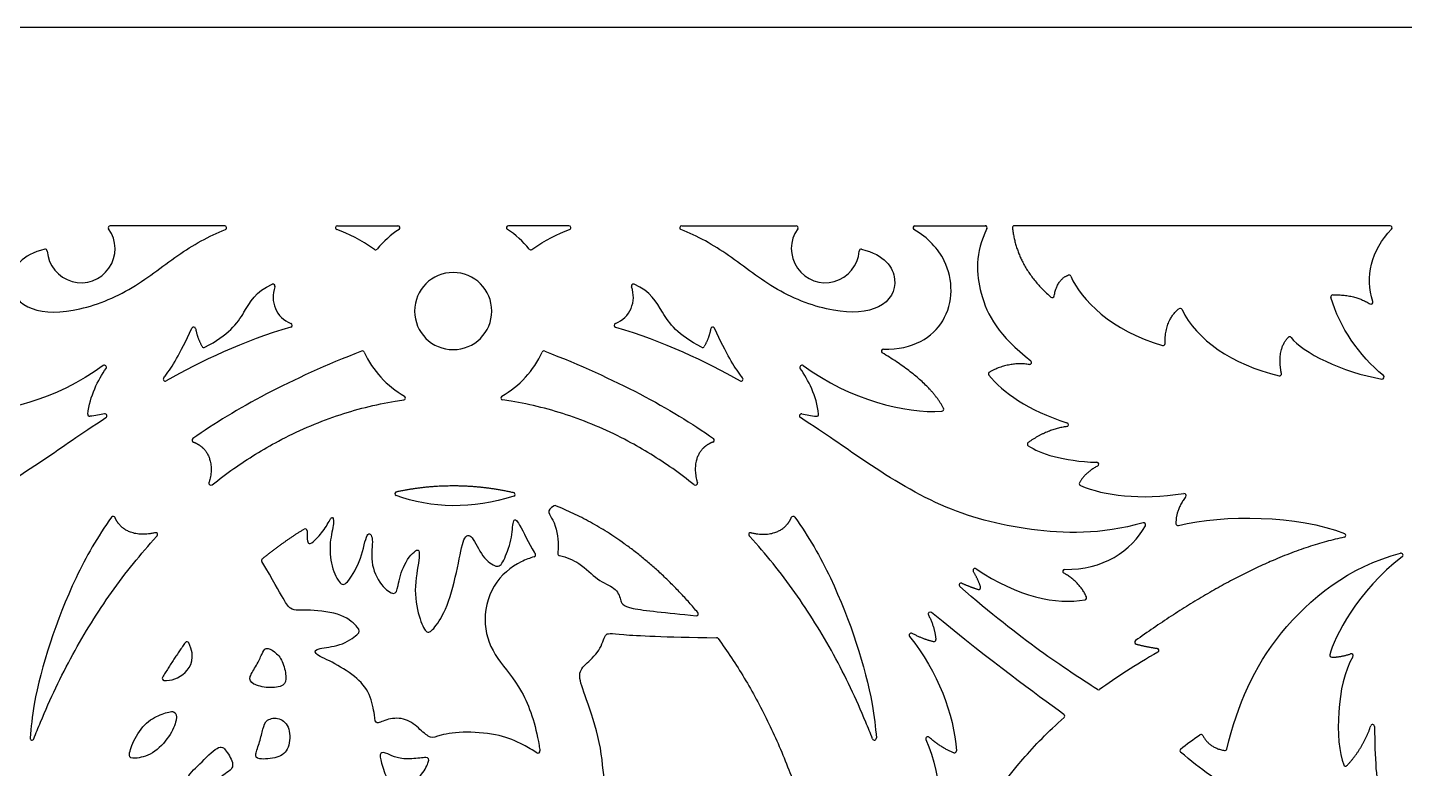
# Model space of a CAD drawing. Header units: millimetres. Extents: x -155 to 473, y -331 to 153.
# Drawn here: x 235.9 to 305.4, y 116 to 153.3 of the extents above; entities that cross this region are included whole.
import ezdxf

# ---------------------------------------------------------------- set-up
doc = ezdxf.new("R2010")
doc.units = ezdxf.units.MM
doc.header["$MEASUREMENT"] = 0
doc.layers.add('Layer 03', color=5, linetype='Continuous')

msp = doc.modelspace()

# ---------------------------------------------------------------- linework, layer by layer
at = {"layer": 'Layer 03'}
for p, q in [((343.426, 153.339), (171.426, 153.339)), ((245.896, 143.339), (240.121, 143.339)), ((251.587, 143.339), (254.637, 143.339)), ((263.264, 143.339), (260.215, 143.339)), ((268.956, 143.339), (274.731, 143.339)), ((280.728, 143.339), (284.271, 143.339)), ((304.699, 143.339), (285.742, 143.339))]:
    msp.add_line(p, q, dxfattribs=at)
for centre, radius, start, end in [((238.651, 142.177), 1.713, 183.88693, 35.85686), ((240.121, 143.239), 0.1, 90, 215.85686), ((245.896, 143.239), 0.1, 290.74831, 90), ((251.587, 143.239), 0.1, 90, 250.14567), ((257.426, 139.033), 4.947, 123.54202, 140.79228), ((254.637, 143.239), 0.1, 303.54202, 90), ((260.215, 143.239), 0.1, 90, 236.45798), ((257.426, 139.033), 4.947, 39.20772, 56.45798), ((263.264, 143.239), 0.1, 289.85433, 90), ((268.956, 143.239), 0.1, 90, 249.25169), ((276.201, 142.177), 1.713, 144.14314, 356.11307), ((274.731, 143.239), 0.1, 324.14314, 90), ((280.728, 143.239), 0.1, 90, 238.92932), ((284.271, 143.239), 0.1, 333.02449, 90), ((285.742, 143.239), 0.1, 90, 186.70788), ((304.699, 143.239), 0.1, 316.3629, 90), ((236.842, 142.054), 0.1, 3.88693, 103.01018), ((253.515, 142.223), 0.1, 235.07843, 320.79228), ((261.337, 142.223), 0.1, 219.20772, 304.92157), ((278.01, 142.054), 0.1, 76.98982, 176.11307), ((248.339, 140.292), 0.1, 338.55175, 112.90567), ((257.426, 139.033), 1.947, 90, 270), ((257.426, 139.033), 1.947, 270, 90), ((266.513, 140.292), 0.1, 67.09433, 201.44825), ((288.497, 140.75), 0.1, 23.29814, 109.19786), ((249.76, 139.734), 1.426, 158.55175, 248.50948), ((265.092, 139.734), 1.426, 291.49052, 21.44825), ((287.654, 139.817), 0.1, 229.28452, 349.59367), ((301.81, 139.748), 0.1, 91.92828, 196.31834), ((294.11, 139.073), 0.1, 25.16191, 128.20104), ((303.736, 139.48), 0.1, 237.72942, 18.17051), ((249.201, 138.313), 0.1, 285.84311, 68.50948), ((265.651, 138.313), 0.1, 111.49052, 254.15689), ((244.333, 138.128), 0.1, 9.69048, 154.72791), ((270.519, 138.128), 0.1, 25.27209, 170.30952), ((299.628, 137.637), 0.1, 36.30986, 137.6272), ((244.846, 137.297), 0.1, 209.96127, 297.17792), ((252.842, 136.919), 0.1, 24.75503, 111.35118), ((257.426, 139.033), 4.947, 204.75503, 240.23671), ((257.426, 139.033), 4.947, 299.76329, 335.24497), ((262.009, 136.919), 0.1, 68.64882, 155.24497), ((270.006, 137.297), 0.1, 242.82208, 330.03873), ((279.128, 137.011), 0.1, 88.55667, 239.18253), ((293.246, 137.395), 0.1, 254.14943, 0.4588), ((239.83, 136.199), 0.1, 325.54975, 125.71813), ((275.022, 136.199), 0.1, 54.28187, 214.45025), ((286.514, 136.436), 0.1, 261.62104, 51.49543), ((242.898, 135.598), 0.1, 141.11935, 299.42645), ((271.953, 135.598), 0.1, 240.57355, 38.88065), ((284.529, 135.867), 0.1, 118.58891, 218.9472), ((299.121, 135.867), 0.1, 256.5374, 11.20411), ((304.301, 135.703), 0.1, 260.52913, 50.65928), ((254.92, 134.651), 0.1, 277.95536, 60.23671), ((259.931, 134.651), 0.1, 119.76329, 262.04464), ((282.08, 134.08), 0.1, 273.55698, 27.68347), ((239.085, 133.824), 0.1, 173.39427, 276.80615), ((239.851, 133.743), 0.1, 302.83592, 101.59719), ((275.001, 133.743), 0.1, 78.40281, 237.16408), ((275.767, 133.824), 0.1, 263.19385, 6.60573), ((288.367, 133.302), 0.1, 277.81493, 72.47798), ((244.354, 132.517), 0.1, 125.63678, 249.55967), ((270.498, 132.517), 0.1, 290.44033, 54.36322), ((286.501, 132.321), 0.1, 125.45984, 235.996), ((289.899, 131.303), 0.1, 297.33769, 88.06152), ((245.197, 130.343), 0.1, 162.86012, 308.51487), ((269.655, 130.343), 0.1, 231.48513, 17.13988), ((289.115, 130.321), 0.1, 151.80586, 247.39351), ((254.584, 129.821), 0.1, 102.1691, 249.89245), ((260.449, 129.781), 0.1, 287.83175, 77.0655), ((294.312, 129.728), 0.1, 322.70474, 98.46832), ((240.272, 128.572), 0.1, 22.78087, 143.76271), ((262.568, 129.115), 0.1, 68.18352, 114.55663), ((274.58, 128.572), 0.1, 36.23729, 157.21913), ((242.415, 127.752), 0.1, 317.25463, 103.76522), ((249.954, 127.946), 0.1, 358.15502, 121.29351), ((272.436, 127.752), 0.1, 76.23478, 222.74537), ((292.264, 128.25), 0.1, 331.76595, 105.69574), ((293.996, 128.304), 0.1, 181.57241, 284.1607), ((302.36, 127.715), 0.1, 281.70009, 68.20643), ((247.857, 126.45), 0.1, 129.56169, 210.54598), ((261.487, 126.732), 0.1, 285.63906, 35.02734), ((262.804, 126.791), 0.1, 173.19705, 258.66532), ((305.253, 126.714), 0.1, 307.05199, 103.96246), ((283.755, 125.945), 0.1, 55.86459, 212.0393), ((288.28, 125.902), 0.1, 88.23955, 241.83782), ((283.056, 125.209), 0.1, 65.89313, 228.77222), ((283.939, 125.088), 0.1, 252.79044, 17.96813), ((289.288, 124.568), 0.1, 280.63125, 24.93854), ((269.693, 123.758), 0.1, 263.94421, 40.0343), ((281.495, 123.747), 0.1, 50.57232, 207.47442), ((243.992, 122.251), 0.1, 25.14725, 144.47806), ((270.715, 122.452), 0.1, 36.08531, 89.1987), ((280.536, 122.683), 0.1, 61.30494, 218.59541), ((281.68, 122.45), 0.1, 257.41727, 4.6434), ((291.913, 122.326), 0.1, 125.51239, 254.89002), ((292.934, 121.915), 0.1, 300.31895, 81.57322), ((301.754, 121.671), 0.1, 166.18317, 269.06122), ((302.735, 121.641), 0.1, 328.77648, 108.31261), ((242.845, 120.499), 0.1, 149.01192, 263.2283), ((289.988, 120.021), 0.1, 236.82001, 305.68788), ((288.184, 118.596), 0.1, 311.16063, 53.60686), ((303.82, 118.068), 0.1, 359.93676, 161.09009), ((236.173, 117.484), 0.1, 175.10928, 338.87419), ((278.678, 117.484), 0.1, 201.12581, 4.89072), ((281.368, 117.458), 0.1, 48.34565, 204.86083), ((295.163, 117.571), 0.1, 26.76385, 123.63328), ((261.702, 116.834), 0.1, 238.34047, 7.97123), ((282.718, 116.84), 0.1, 248.49886, 3.92174), ((294.193, 116.852), 0.1, 129.50968, 230.49583), ((296.361, 116.957), 0.1, 259.45895, 345.55556), ((302.452, 116.167), 0.1, 200.65633, 317.22063)]:
    msp.add_arc(centre, radius, start, end, dxfattribs=at)
for points, knots in [([(236.819, 142.152), (235.648, 141.881), (234.775, 140.541), (235.711, 139.027), (238.139, 138.855), (241.195, 140.001), (243.393, 141.847), (245.099, 142.831), (245.931, 143.146)], [291.302782, 291.302782, 291.302782, 291.302782, 294.817892, 298.448924, 302.079956, 305.710988, 309.34202, 312.646248, 312.646248, 312.646248, 312.646248]), ([(278.032, 142.152), (279.204, 141.881), (280.077, 140.541), (279.141, 139.027), (276.713, 138.855), (273.656, 140.001), (271.459, 141.847), (269.752, 142.831), (268.92, 143.146)], [257.174636, 257.174636, 257.174636, 257.174636, 260.689747, 264.320779, 267.951811, 271.582842, 275.213874, 278.518102, 278.518102, 278.518102, 278.518102]), ([(279.131, 137.111), (280.639, 137.073), (282.69, 138.395), (282.659, 141.387), (281.391, 142.723), (280.677, 143.154)], [1187.376185, 1187.376185, 1187.376185, 1187.376185, 1191.387328, 1195.758905, 1198.640781, 1198.640781, 1198.640781, 1198.640781]), ([(284.361, 143.194), (283.741, 141.976), (283.889, 139.612), (284.946, 137.812), (286.576, 136.514)], [1202.647835, 1202.647835, 1202.647835, 1202.647835, 1206.466518, 1211.011933, 1211.011933, 1211.011933, 1211.011933]), ([(244.892, 137.208), (246.092, 137.825), (246.94, 138.957), (247.428, 140.016), (248.3, 140.384)], [114.212321, 114.212321, 114.212321, 114.212321, 116.784577, 119.20555, 119.20555, 119.20555, 119.20555]), ([(269.96, 137.208), (268.76, 137.825), (267.912, 138.957), (267.423, 140.016), (266.552, 140.384)], [130.356737, 130.356737, 130.356737, 130.356737, 132.928993, 135.349966, 135.349966, 135.349966, 135.349966]), ([(242.821, 135.661), (242.846, 135.692), (243.252, 136.206), (243.603, 136.815), (244.243, 138.171)], [126.376424, 126.376424, 126.376424, 126.376424, 126.534674, 128.968533, 128.968533, 128.968533, 128.968533]), ([(272.031, 135.661), (272.006, 135.692), (271.6, 136.206), (271.249, 136.815), (270.609, 138.171)], [142.52084, 142.52084, 142.52084, 142.52084, 142.67909, 145.112949, 145.112949, 145.112949, 145.112949]), ([(245.259, 130.265), (245.615, 130.548), (246.686, 131.351), (248.286, 132.34), (250.043, 133.188), (251.991, 133.941), (253.638, 134.357), (254.791, 134.532), (254.934, 134.552)], [158.833727, 158.833727, 158.833727, 158.833727, 160.196629, 162.849074, 164.463902, 166.045653, 169.110169, 169.54326, 169.54326, 169.54326, 169.54326]), ([(269.592, 130.265), (269.237, 130.548), (268.165, 131.351), (266.566, 132.34), (264.808, 133.188), (262.861, 133.941), (261.213, 134.357), (260.061, 134.532), (259.918, 134.552)], [180.471172, 180.471172, 180.471172, 180.471172, 181.834074, 184.486519, 186.101347, 187.683098, 190.747615, 191.180705, 191.180705, 191.180705, 191.180705]), ([(222.615, 128.346), (224.769, 127.741), (228.513, 127.854), (232.888, 129.034), (236.618, 131.389), (238.583, 132.806), (239.905, 133.659)], [1148.044996, 1148.044996, 1148.044996, 1148.044996, 1153.99452, 1160.143637, 1166.292754, 1171.098211, 1171.098211, 1171.098211, 1171.098211]), ([(292.237, 128.346), (290.083, 127.741), (286.338, 127.854), (281.964, 129.034), (278.234, 131.389), (276.269, 132.806), (274.947, 133.659)], [1148.044996, 1148.044996, 1148.044996, 1148.044996, 1153.994521, 1160.143638, 1166.292756, 1171.098211, 1171.098211, 1171.098211, 1171.098211]), ([(240.191, 128.631), (239.47, 127.648), (237.757, 124.592), (236.366, 120.293), (236.119, 118.022), (236.074, 117.492)], [532.012225, 532.012225, 532.012225, 532.012225, 535.581795, 542.764617, 545.143216, 545.143216, 545.143216, 545.143216]), ([(250.054, 127.943), (250.038, 127.446), (250.137, 127.205), (250.426, 127.43), (251.023, 128.087), (251.316, 128.799), (251.461, 128.406), (251.163, 127.39), (251.242, 126.128), (251.76, 125.132), (252.079, 125.271), (252.836, 126.526), (253.055, 128.016), (253.454, 127.636), (253.195, 126.381), (253.772, 125.106), (254.529, 124.645), (254.609, 125.056), (254.888, 126.291), (255.705, 127.207), (255.764, 126.65), (255.39, 124.932), (255.758, 123.345), (256.103, 122.7), (256.448, 122.977), (257.138, 123.989), (257.691, 126.196), (257.944, 127.738), (258.358, 127.807), (258.887, 126.565), (259.669, 126.035), (259.946, 126.312), (260.406, 127.508), (260.429, 128.566), (260.682, 128.543), (261.259, 127.245), (261.551, 126.815), (261.569, 126.789)], [689.121352, 689.121352, 689.121352, 689.121352, 690.068443, 691.123202, 692.177961, 693.232721, 694.28748, 695.342239, 696.396999, 697.451758, 698.506517, 699.561276, 700.616036, 701.670795, 702.725554, 703.780313, 704.835073, 705.889832, 706.944591, 707.999351, 709.05411, 710.108869, 711.163628, 712.218388, 713.273147, 714.327906, 715.382665, 716.437425, 717.492184, 718.546943, 719.601703, 720.656462, 721.711221, 722.76598, 723.82074, 724.875499, 724.946307, 724.946307, 724.946307, 724.946307]), ([(262.527, 129.206), (262.07, 128.997), (262.586, 128.479), (262.755, 127.468), (262.719, 126.927), (262.704, 126.803)], [149.279767, 149.279767, 149.279767, 149.279767, 150.081986, 151.136745, 151.486152, 151.486152, 151.486152, 151.486152]), ([(274.661, 128.631), (275.382, 127.648), (277.095, 124.592), (278.486, 120.293), (278.733, 118.022), (278.778, 117.492)], [532.012225, 532.012225, 532.012225, 532.012225, 535.581795, 542.764617, 545.143216, 545.143216, 545.143216, 545.143216]), ([(236.267, 117.448), (236.376, 117.732), (236.724, 118.6), (237.359, 120.027), (238.214, 121.701), (239.457, 123.835), (240.867, 125.833), (242.064, 127.223), (242.479, 127.673), (242.489, 127.684)], [518.363661, 518.363661, 518.363661, 518.363661, 519.276931, 521.168185, 523.048464, 524.912797, 528.576886, 530.369903, 530.413155, 530.413155, 530.413155, 530.413155]), ([(278.585, 117.448), (278.475, 117.732), (278.128, 118.6), (277.493, 120.027), (276.638, 121.701), (275.395, 123.835), (273.985, 125.833), (272.788, 127.223), (272.373, 127.673), (272.363, 127.684)], [518.363661, 518.363661, 518.363661, 518.363661, 519.276931, 521.168185, 523.048464, 524.912797, 528.576886, 530.369903, 530.413155, 530.413155, 530.413155, 530.413155]), ([(261.514, 126.635), (261.297, 126.575), (260.557, 126.284), (259.315, 125.32), (258.843, 123.15), (259.567, 121.459), (260.951, 120.043), (261.611, 118.11), (261.788, 116.938), (261.801, 116.848)], [652.069715, 652.069715, 652.069715, 652.069715, 653.346374, 656.395672, 659.444969, 662.494266, 665.543564, 668.592861, 668.84478, 668.84478, 668.84478, 668.84478]), ([(262.784, 126.693), (263.148, 126.62), (263.944, 126.279), (264.689, 125.414), (265.648, 125.094), (265.904, 124.454), (265.936, 124.014), (268.128, 123.824), (269.682, 123.659)], [151.635322, 151.635322, 151.635322, 151.635322, 153.91434, 156.963637, 160.012935, 163.062232, 166.11153, 169.010916, 169.010916, 169.010916, 169.010916]), ([(296.458, 116.932), (297.044, 119.208), (298.486, 122.746), (302.635, 126.166), (305.229, 126.811)], [445.355183, 445.355183, 445.355183, 445.355183, 452.688067, 459.690504, 459.690504, 459.690504, 459.690504]), ([(261.65, 116.749), (261.443, 116.877), (260.796, 117.248), (259.867, 117.662), (258.053, 117.849), (256.64, 117.639), (256.315, 117.41), (255.781, 117.906), (255.064, 118.526), (254.109, 118.489), (253.498, 118.127), (253.479, 118.528), (253.269, 119.75), (252.524, 120.623), (251.264, 121.367), (250.31, 121.768), (250.558, 122.055), (251.722, 122.093), (252.753, 122.78), (252.696, 122.99), (251.949, 123.765), (250.072, 124), (249.116, 123.851), (248.901, 124.482), (247.771, 126.399)], [669.071028, 669.071028, 669.071028, 669.071028, 669.621846, 670.528352, 671.434858, 672.341363, 673.247869, 674.154375, 675.06088, 675.967386, 676.873892, 677.780397, 678.686903, 679.593409, 680.499914, 681.40642, 682.312925, 683.219431, 684.125937, 685.032442, 685.938948, 686.845454, 687.751959, 688.647163, 688.647163, 688.647163, 688.647163]), ([(242.833, 120.4), (243.188, 120.358), (244.023, 120.674), (244.433, 121.548), (244.083, 122.294)], [16.376098, 16.376098, 16.376098, 16.376098, 17.87889, 19.488158, 19.488158, 19.488158, 19.488158]), ([(258.551, 83.653), (258.496, 83.787), (257.589, 86.025), (257.288, 87.011), (257.643, 88.24), (257.476, 89.554), (256.848, 90.766), (257.426, 93.391), (258.216, 95.498), (258.956, 96.275), (260.601, 97.303), (261.516, 97.888), (261.809, 99.353), (262.835, 100.562), (264.373, 101.807), (264.776, 102.942), (265.179, 105.178), (266.497, 107.302), (266.79, 108.108), (266.68, 110.122), (266.562, 113.193), (265.398, 114.422), (265.042, 114.907), (264.913, 117.267), (264.088, 119.633), (263.693, 120.687), (264.009, 121.161), (264.879, 121.872), (265.089, 122.85), (265.457, 122.721), (267.998, 122.59), (270.716, 122.552)], [2139.790199, 2139.790199, 2139.790199, 2139.790199, 2139.915337, 2141.977228, 2144.039119, 2146.10101, 2148.162901, 2150.224792, 2152.286683, 2154.348574, 2156.410466, 2158.472357, 2160.534248, 2162.596139, 2164.65803, 2166.719921, 2168.781812, 2170.843703, 2172.905594, 2174.967485, 2177.029376, 2179.091267, 2181.153159, 2183.21505, 2185.276941, 2187.338832, 2189.400723, 2191.462614, 2193.524505, 2195.586396, 2197.635784, 2197.635784, 2197.635784, 2197.635784]), ([(282.749, 110.349), (283.47, 112.76), (285.13, 115.418), (287.445, 117.818), (288.249, 118.521)], [978.990779, 978.990779, 978.990779, 978.990779, 987.004972, 990.235763, 990.235763, 990.235763, 990.235763]), ([(240.253, 115.01), (240.946, 114.862), (242.006, 115.111), (242.849, 115.579), (242.959, 115.342), (242.975, 114.567), (243.529, 114.243), (243.988, 114.211), (243.908, 114.559), (243.845, 115.429), (244.589, 116.125), (245.632, 117.184), (245.949, 116.931), (246.439, 116.093), (246.075, 115.745), (244.747, 114.99), (244.936, 114.658), (245.269, 113.867), (245.016, 113.598), (243.597, 113.033), (242.862, 112.213), (242.521, 111.581), (242.709, 111.444), (243.853, 111.444), (244.69, 111.837), (244.502, 111.325), (244.383, 110.317), (244.912, 109.206), (245.134, 109.343), (245.886, 110.095), (246.228, 110.932), (246.091, 111.769), (246.313, 111.837), (247.082, 111.7), (247.782, 111.205), (248.073, 110.658), (248.295, 110.795), (248.431, 111.53), (248.158, 112.64), (247.219, 113.372), (246.843, 113.577), (247.082, 114.004), (247.441, 114.773), (247.936, 114.67), (248.91, 114.619), (248.671, 113.884), (248.703, 112.84), (248.994, 112.72), (249.728, 113.335), (250.104, 114.121), (250.377, 113.886), (250.497, 112.536), (250.224, 111.186), (249.421, 110.127), (249.694, 109.991), (250.719, 110.281), (251.522, 111.494), (251.744, 112.639), (252.017, 113.305), (252.41, 113.271), (252.496, 112.399), (252.342, 111.511), (252.188, 110.913), (252.478, 110.913), (253.493, 111.513), (253.882, 112.982), (253.988, 113.726), (254.59, 113.566), (255.688, 113.549), (256.467, 114.31), (256.772, 112.395), (257.021, 111.687), (257.313, 111.335), (257.35, 111.293)], [618.03803, 618.03803, 618.03803, 618.03803, 618.909162, 619.815667, 620.722173, 621.628679, 622.535184, 623.44169, 624.348196, 625.254701, 626.161207, 627.067712, 627.974218, 628.880724, 629.787229, 630.693735, 631.600241, 632.506746, 633.413252, 634.319758, 635.226263, 636.132769, 637.039275, 637.94578, 638.852286, 639.758791, 640.665297, 641.571803, 642.478308, 643.384814, 644.29132, 645.197825, 646.104331, 647.010837, 647.917342, 648.823848, 649.730354, 650.636859, 651.543365, 652.44987, 653.356376, 654.262882, 655.169387, 656.075893, 656.982399, 657.888904, 658.79541, 659.701916, 660.608421, 661.514927, 662.421432, 663.327938, 664.234444, 665.140949, 666.047455, 666.953961, 667.860466, 668.766972, 669.673478, 670.579983, 671.486489, 672.392995, 673.2995, 674.206006, 675.112511, 676.019017, 676.925523, 677.832028, 678.738534, 679.64504, 680.551545, 681.458051, 681.584685, 681.584685, 681.584685, 681.584685]), ([(304.135, 114.237), (302.667, 113.55), (299.457, 113.555), (296.492, 114.861), (294.645, 116.35), (294.129, 116.775)], [427.406255, 427.406255, 427.406255, 427.406255, 432.99831, 439.863401, 442.338795, 442.338795, 442.338795, 442.338795])]:
    msp.add_open_spline(points, degree=3, knots=knots, dxfattribs=at)
for points, degree in [([(253.458, 142.141), (252.778, 142.616), (252.143, 142.932), (251.553, 143.145)], 3), ([(261.394, 142.141), (262.074, 142.616), (262.708, 142.932), (263.298, 143.145)], 3), ([(285.642, 143.228), (285.879, 141.212), (287.588, 139.741)], 2), ([(303.831, 139.511), (303.425, 140.75), (303.738, 142.087), (304.771, 143.17)], 3), ([(287.752, 139.799), (287.908, 140.651), (288.464, 140.844)], 2), ([(288.588, 140.789), (289.09, 139.625), (290.638, 138.032), (293.218, 137.299)], 3), ([(304.365, 135.78), (303.128, 136.793), (302.161, 138.194), (301.714, 139.72)], 3), ([(301.807, 139.848), (302.908, 139.885), (303.683, 139.395)], 2), ([(293.346, 137.396), (293.336, 138.591), (294.048, 139.152)], 2), ([(294.201, 139.116), (294.915, 137.594), (296.729, 136.337), (299.097, 135.77)], 3), ([(249.228, 138.217), (246.831, 137.537), (244.687, 136.492), (242.948, 135.511)], 3), ([(244.432, 138.145), (244.511, 137.678), (244.759, 137.247)], 2), ([(265.624, 138.217), (268.021, 137.537), (270.164, 136.492), (271.904, 135.511)], 3), ([(270.42, 138.145), (270.34, 137.678), (270.092, 137.247)], 2), ([(299.219, 135.886), (298.983, 137.078), (299.554, 137.705)], 2), ([(299.708, 137.697), (300.25, 136.96), (302.302, 135.935), (304.285, 135.604)], 3), ([(252.806, 137.012), (249.213, 135.608), (246.419, 134.12), (244.295, 132.598)], 3), ([(262.046, 137.012), (265.638, 135.608), (268.433, 134.12), (270.556, 132.598)], 3), ([(282.168, 134.127), (281.439, 135.516), (279.077, 136.925)], 2), ([(239.772, 136.28), (237.34, 134.532), (234.648, 133.863), (232.766, 133.98)], 3), ([(275.08, 136.28), (277.512, 134.532), (280.204, 133.863), (282.086, 133.98)], 3), ([(286.5, 136.337), (285.464, 136.49), (284.482, 135.954)], 2), ([(238.985, 133.835), (239.091, 134.748), (239.509, 135.555), (239.913, 136.142)], 3), ([(275.867, 133.835), (275.761, 134.748), (275.342, 135.555), (274.939, 136.142)], 3), ([(284.452, 135.804), (285.152, 134.937), (286.43, 134.019), (288.397, 133.398)], 3), ([(239.831, 133.841), (239.61, 133.796), (239.367, 133.757), (239.096, 133.725)], 3), ([(275.021, 133.841), (275.242, 133.796), (275.485, 133.757), (275.755, 133.725)], 3), ([(288.38, 133.203), (287.373, 133.065), (286.443, 132.403)], 2), ([(286.445, 132.238), (287.027, 131.845), (288.179, 131.461), (289.902, 131.403)], 3), ([(289.944, 131.214), (289.303, 130.882), (289.027, 130.368)], 2), ([(289.076, 130.228), (290.303, 129.718), (292.043, 129.491), (294.297, 129.826)], 3), ([(260.479, 129.686), (258.402, 129.017), (256.319, 129.079), (254.549, 129.727)], 3), ([(294.391, 129.667), (293.877, 128.992), (293.896, 128.301)], 2), ([(294.02, 128.207), (296.312, 128.785), (300.053, 128.744), (302.397, 127.807)], 3), ([(288.283, 126.002), (290.184, 125.944), (291.673, 126.938), (292.352, 128.203)], 3), ([(302.38, 127.617), (297.836, 126.675), (291.855, 122.407)], 2), ([(305.313, 126.634), (303.071, 124.941), (301.863, 122.532), (301.657, 121.695)], 3), ([(284.034, 125.119), (283.906, 125.515), (283.67, 125.892)], 2), ([(283.811, 126.028), (285.907, 124.607), (287.882, 124.202), (289.307, 124.469)], 3), ([(289.379, 124.61), (289.013, 125.397), (288.233, 125.814)], 2), ([(289.933, 119.937), (288.267, 121.026), (286.138, 122.376), (282.99, 125.134)], 3), ([(283.097, 125.301), (283.506, 125.117), (283.91, 124.992)], 2), ([(281.406, 123.701), (281.729, 123.081), (281.779, 122.458)], 2), ([(288.243, 118.677), (286.745, 119.781), (284.758, 121.193), (281.559, 123.824)], 3), ([(280.458, 122.621), (281.882, 120.837), (282.691, 118.685), (282.817, 116.847)], 3), ([(281.658, 122.352), (281.137, 122.468), (280.584, 122.771)], 2), ([(247.763, 121.711), (247.694, 121.558), (247.532, 121.178), (247.083, 120.539), (247.256, 120.193), (248.085, 119.986), (248.966, 120.089), (249.018, 120.573), (248.846, 121.402), (248.414, 121.886), (247.947, 122.094), (247.832, 121.863), (247.763, 121.711)], 3), ([(292.984, 121.829), (291.845, 121.162), (290.881, 120.539), (290.046, 119.939)], 3), ([(291.887, 122.229), (292.366, 122.1), (292.948, 122.014)], 2), ([(301.753, 121.571), (302.185, 121.564), (302.703, 121.736)], 2), ([(302.82, 121.589), (301.995, 120.227), (301.9, 117.347), (302.358, 116.132)], 3), ([(242.737, 118.69), (242.492, 118.596), (241.933, 118.365), (241.239, 117.296), (241.008, 116.501), (241.268, 116.429), (242.28, 116.616), (243.147, 117.57), (243.522, 118.451), (243.407, 118.928), (242.983, 118.784), (242.737, 118.69)], 3), ([(247.826, 117.938), (247.777, 117.747), (247.673, 117.298), (247.414, 116.607), (247.5, 116.4), (248.623, 116.451), (249.176, 116.918), (249.228, 118.034), (248.675, 118.566), (247.967, 118.445), (247.875, 118.129), (247.826, 117.938)], 3), ([(282.681, 116.747), (282.031, 117.003), (281.435, 117.533)], 2), ([(294.129, 116.929), (294.436, 117.182), (294.762, 117.424), (295.107, 117.654)], 3), ([(295.252, 117.616), (295.56, 117.004), (296.343, 116.859)], 2), ([(302.525, 116.099), (303.343, 116.983), (303.726, 118.1)], 2), ([(303.92, 118.068), (303.918, 116.467), (304.015, 115.285), (304.191, 114.346)], 3), ([(254.122, 116.696), (254.263, 116.639), (254.528, 116.472), (255.321, 116.404), (256.183, 116.563), (256.228, 116.359), (255.911, 115.679), (255.106, 114.891), (254.505, 114.743), (254.097, 115.333), (253.78, 116.285), (253.678, 116.818), (253.98, 116.754), (254.122, 116.696)], 3), ([(281.278, 117.416), (282.146, 115.542), (282.181, 112.623), (281.869, 111.164)], 3)]:
    msp.add_open_spline(points, degree=degree, dxfattribs=at)
for points, weights, knots in [([(244.319, 132.423), (244.644, 132.302), (244.86, 132.059), (245.427, 131.427), (245.102, 130.373)], [0.897845251401, 0.934091535839, 1, 0.84445165096, 0.854119068861], [157.391831, 157.391831, 157.391831, 157.7453, 157.7453, 158.579512, 158.579512, 158.579512]), ([(270.533, 132.423), (270.208, 132.302), (269.991, 132.059), (269.425, 131.427), (269.75, 130.373)], [0.897845234117, 0.934091520125, 1, 0.84445165096, 0.854119068861], [179.029276, 179.029276, 179.029276, 179.382745, 179.382745, 180.216957, 180.216957, 180.216957]), ([(242.392, 127.849), (241.208, 127.559), (240.595, 128.243), (240.451, 128.405), (240.364, 128.611)], [0.856207013609, 0.833840093222, 1, 0.955046560168, 0.923892086123], [530.668864, 530.668864, 530.668864, 531.559985, 531.559985, 531.801072, 531.801072, 531.801072]), ([(272.46, 127.849), (273.644, 127.559), (274.256, 128.243), (274.401, 128.405), (274.488, 128.611)], [0.856207024274, 0.833840053606, 1, 0.955046560168, 0.923892086123], [530.668864, 530.668864, 530.668864, 531.559985, 531.559985, 531.801072, 531.801072, 531.801072])]:
    msp.add_rational_spline(points, weights, degree=2, knots=knots, dxfattribs=at)
for points, weights in [([(254.562, 129.919), (255.986, 130.226), (257.426, 130.226)], [0.946515951991, 0.970232660039, 1]), ([(257.426, 130.226), (258.958, 130.226), (260.471, 129.878)], [1, 0.968380818607, 0.943588511772]), ([(269.769, 123.823), (266.582, 127.616), (262.606, 129.208)], [0.855575179432, 0.864507130377, 0.91289906158]), ([(247.793, 126.527), (248.816, 127.372), (249.902, 128.032)], [0.868928224554, 0.876052952004, 0.886479291775]), ([(243.911, 122.309), (243.309, 121.466), (242.759, 120.55)], [0.853611178732, 0.853308465724, 0.854591461614]), ([(270.795, 122.511), (276.861, 114.188), (276.861, 102.089)], [0.853706763891, 0.848814086912, 1])]:
    msp.add_rational_spline(points, weights, degree=2, dxfattribs=at)

doc.saveas('drawing.dxf')
